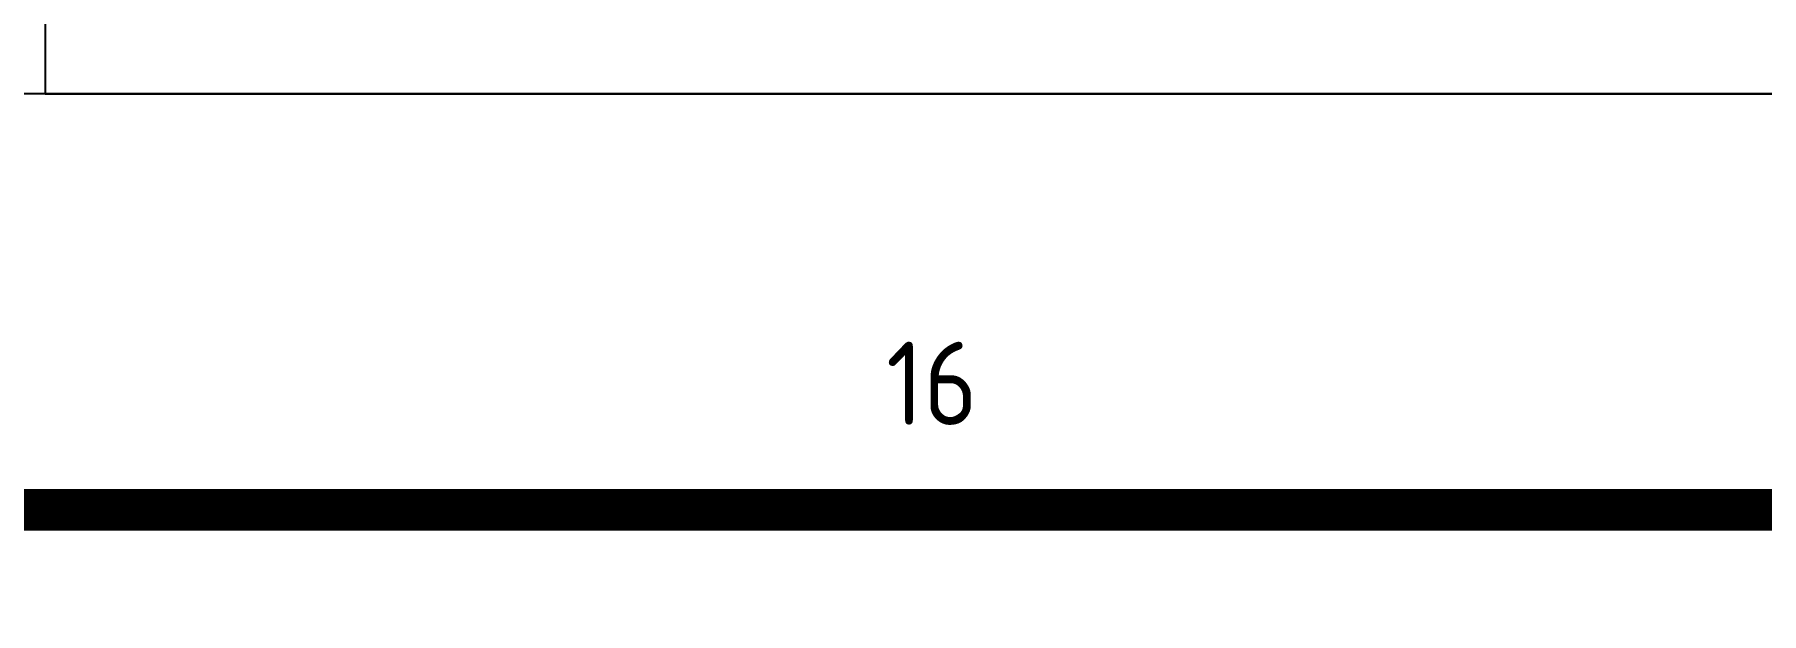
# Model space of a CAD drawing. Extents: x 815029915 to 815825525, y 579155098 to 579748855.
# Drawn here: x 815541521 to 815545671, y 579257980 to 579259372 of the extents above; entities that cross this region are included whole.
import ezdxf
from ezdxf.enums import TextEntityAlignment as Align

# ---------------------------------------------------------------- set-up
doc = ezdxf.new("R2010")
doc.units = 0
doc.header["$LTSCALE"] = 100
doc.header["$MEASUREMENT"] = 0
doc.layers.add('TK', color=7, linetype='Continuous')
doc.layers.add('zm', color=1, linetype='Continuous')
doc.styles.add('ISOCP', font='isocp.shx', dxfattribs={"bigfont": 'gbcbig.shx'})

# ---------------------------------------------------------------- blocks, each defined once
blk = doc.blocks.new('CCIAD-TK-A2-图签')
at = {"layer": 'TK', "color": 0}
blk.add_line((529.286, 409.65), (584, 409.65), dxfattribs=at)
blk = doc.blocks.new('l')
at = {"layer": 'TK'}
blk.add_lwpolyline([(815463677.3, 579451444.5), (815463677.3, 579409444.5), (815547777.3, 579409444.5), (815547777.3, 579451444.5)], close=True, dxfattribs=at)

msp = doc.modelspace()

# ---------------------------------------------------------------- linework, layer by layer
at = {"layer": 'TK'}
msp.add_lwpolyline([(815463677.3, 579259229.9), (815463677.3, 579217229.9), (815547777.3, 579217229.9), (815547777.3, 579259229.9)], close=True, dxfattribs=at)
at = {"layer": 'TK', "const_width": 100}
msp.add_lwpolyline([(815466177.3, 579218275.6), (815466177.3, 579258229.9), (815546777.3, 579258229.9), (815546777.3, 579218275.6)], close=True, dxfattribs=at)
at = {"layer": 'zm', "color": 1}
msp.add_lwpolyline([(815541546.3, 579259229.9), (815547777.3, 579259229.9), (815547777.3, 579265283.6), (815541546.3, 579265283.6)], close=True, dxfattribs=at)

# ---------------------------------------------------------------- block references
at = {"layer": 'TK', "xscale": 100, "yscale": 100, "zscale": 100}
msp.add_blockref('CCIAD-TK-A2-图签', (815488377.3, 579217229.9), dxfattribs=at)
at = {"layer": 'zm', "color": 1}
msp.add_blockref('l', (0, -192214.5), dxfattribs=at)

# ---------------------------------------------------------------- texts
at = {"layer": 'TK', "style": 'ISOCP'}
msp.add_text('16', height=200, dxfattribs=at).set_placement((815543677.3, 579258533.8), align=Align.MIDDLE)

doc.saveas('drawing.dxf')
